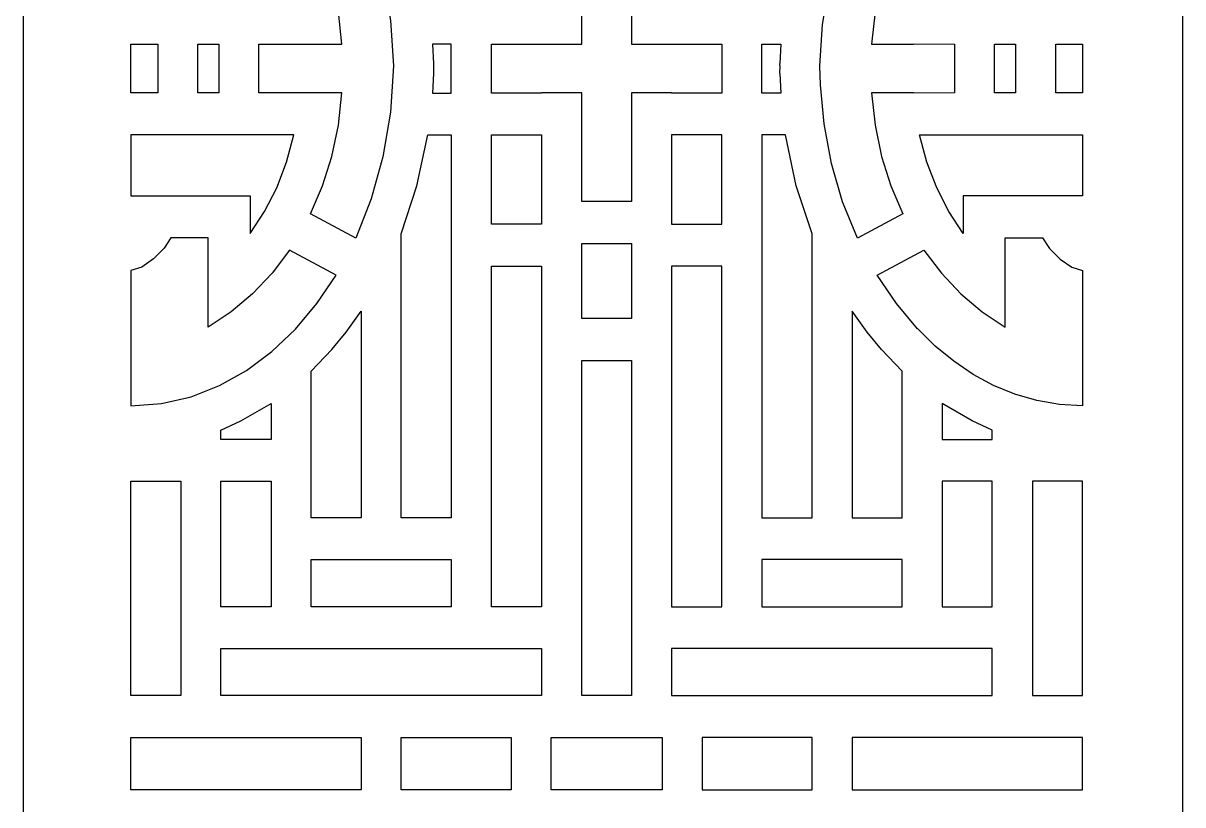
# Model space of a CAD drawing. Header units: centimetres. Extents: x -9.3 to 8.7, y -8.2 to 13.6.
# Drawn here: x 0.13 to 8.75, y -2.88 to 2.93 of the extents above; entities that cross this region are included whole.
import ezdxf

# ---------------------------------------------------------------- set-up
doc = ezdxf.new("R2010")
doc.units = ezdxf.units.CM
doc.header["$MEASUREMENT"] = 0
doc.layers.add('layer 1', color=7, linetype='Continuous')

msp = doc.modelspace()

# ---------------------------------------------------------------- linework, layer by layer
at = {"layer": 'layer 1', "color": 177}
for points, knots in [([(8.74546, 13.59895), (8.74546, 13.59895), (8.74546, 12.26156), (8.74546, 12.26156), (8.74546, 12.26156), (8.74546, 12.26156), (8.74546, 11.95036), (8.74546, 11.95036), (8.74546, 11.95036), (8.74546, 11.95036), (8.74546, 11.56136), (8.74546, 11.56136), (8.74546, 11.56136), (8.74546, 11.56136), (8.74546, 11.25016), (8.74546, 11.25016), (8.74546, 11.25016), (8.74546, 11.25016), (8.74546, 8.25796), (8.74546, 8.25796), (8.74546, 8.25796), (8.74546, 8.25796), (8.74546, 7.94675), (8.74546, 7.94675), (8.74546, 7.94675), (8.74546, 7.94675), (8.74546, 7.55775), (8.74546, 7.55775), (8.74546, 7.55775), (8.74546, 7.55775), (8.74546, 7.24655), (8.74546, 7.24655), (8.74546, 7.24655), (8.74546, 7.24655), (8.74546, -2.06965), (8.74546, -2.06965), (8.74546, -2.06965), (8.74546, -2.06965), (8.74546, -2.38085), (8.74546, -2.38085), (8.74546, -2.38085), (8.74546, -2.38085), (8.74546, -2.76985), (8.74546, -2.76985), (8.74546, -2.76985), (8.74546, -2.76985), (8.74546, -3.08105), (8.74546, -3.08105), (8.74546, -3.08105), (8.74546, -3.08105), (8.74546, -5.83635), (8.74546, -5.83635), (8.74546, -5.83635), (8.74546, -5.83635), (8.74546, -6.14755), (8.74546, -6.14755), (8.74546, -6.14755), (8.74546, -6.14755), (8.74546, -6.53656), (8.74546, -6.53656), (8.74546, -6.53656), (8.74546, -6.53656), (8.74546, -6.84776), (8.74546, -6.84776), (8.74546, -6.84776), (8.74546, -6.84776), (8.74546, -8.18514), (8.74546, -8.18514), (8.74546, -8.18514), (8.74546, -8.18514), (4.44342, -8.18514), (4.44342, -8.18514), (4.44342, -8.18514), (4.44342, -8.18514), (4.43558, -8.18514), (4.43558, -8.18514), (4.43558, -8.18514), (4.43558, -8.18514), (0.13354, -8.18514), (0.13354, -8.18514), (0.13354, -8.18514), (0.13354, -8.18514), (0.13354, -6.84776), (0.13354, -6.84776), (0.13354, -6.84776), (0.13354, -6.84776), (0.13354, -6.53656), (0.13354, -6.53656), (0.13354, -6.53656), (0.13354, -6.53656), (0.13354, -6.14755), (0.13354, -6.14755), (0.13354, -6.14755), (0.13354, -6.14755), (0.13354, -5.83635), (0.13354, -5.83635), (0.13354, -5.83635), (0.13354, -5.83635), (0.13354, -3.08105), (0.13354, -3.08105), (0.13354, -3.08105), (0.13354, -3.08105), (0.13354, -2.76985), (0.13354, -2.76985), (0.13354, -2.76985), (0.13354, -2.76985), (0.13354, -2.38085), (0.13354, -2.38085), (0.13354, -2.38085), (0.13354, -2.38085), (0.13354, -2.06965), (0.13354, -2.06965), (0.13354, -2.06965), (0.13354, -2.06965), (0.13354, 7.24655), (0.13354, 7.24655), (0.13354, 7.24655), (0.13354, 7.24655), (0.13354, 7.55775), (0.13354, 7.55775), (0.13354, 7.55775), (0.13354, 7.55775), (0.13354, 7.94675), (0.13354, 7.94675), (0.13354, 7.94675), (0.13354, 7.94675), (0.13354, 8.25796), (0.13354, 8.25796), (0.13354, 8.25796), (0.13354, 8.25796), (0.13354, 11.25016), (0.13354, 11.25016), (0.13354, 11.25016), (0.13354, 11.25016), (0.13354, 11.56136), (0.13354, 11.56136), (0.13354, 11.56136), (0.13354, 11.56136), (0.13354, 11.95036), (0.13354, 11.95036), (0.13354, 11.95036), (0.13354, 11.95036), (0.13354, 12.26156), (0.13354, 12.26156), (0.13354, 12.26156), (0.13354, 12.26156), (0.13354, 13.59895), (0.13354, 13.59895), (0.13354, 13.59895), (0.13354, 13.59895), (4.43558, 13.59895), (4.43558, 13.59895), (4.43558, 13.59895), (4.43558, 13.59895), (4.44342, 13.59895), (4.44342, 13.59895), (4.44342, 13.59895), (4.44342, 13.59895), (8.74546, 13.59895), (8.74546, 13.59895)], [0, 0, 0, 0, 0.0243902, 0.0243902, 0.0243902, 0.0243902, 0.0487805, 0.0487805, 0.0487805, 0.0487805, 0.0731707, 0.0731707, 0.0731707, 0.0731707, 0.097561, 0.097561, 0.097561, 0.097561, 0.1219512, 0.1219512, 0.1219512, 0.1219512, 0.1463415, 0.1463415, 0.1463415, 0.1463415, 0.1707317, 0.1707317, 0.1707317, 0.1707317, 0.195122, 0.195122, 0.195122, 0.195122, 0.2195122, 0.2195122, 0.2195122, 0.2195122, 0.2439024, 0.2439024, 0.2439024, 0.2439024, 0.2682927, 0.2682927, 0.2682927, 0.2682927, 0.2926829, 0.2926829, 0.2926829, 0.2926829, 0.3170732, 0.3170732, 0.3170732, 0.3170732, 0.3414634, 0.3414634, 0.3414634, 0.3414634, 0.3658537, 0.3658537, 0.3658537, 0.3658537, 0.3902439, 0.3902439, 0.3902439, 0.3902439, 0.4146341, 0.4146341, 0.4146341, 0.4146341, 0.4390244, 0.4390244, 0.4390244, 0.4390244, 0.4634146, 0.4634146, 0.4634146, 0.4634146, 0.4878049, 0.4878049, 0.4878049, 0.4878049, 0.5121951, 0.5121951, 0.5121951, 0.5121951, 0.5365854, 0.5365854, 0.5365854, 0.5365854, 0.5609756, 0.5609756, 0.5609756, 0.5609756, 0.5853659, 0.5853659, 0.5853659, 0.5853659, 0.6097561, 0.6097561, 0.6097561, 0.6097561, 0.6341463, 0.6341463, 0.6341463, 0.6341463, 0.6585366, 0.6585366, 0.6585366, 0.6585366, 0.6829268, 0.6829268, 0.6829268, 0.6829268, 0.7073171, 0.7073171, 0.7073171, 0.7073171, 0.7317073, 0.7317073, 0.7317073, 0.7317073, 0.7560976, 0.7560976, 0.7560976, 0.7560976, 0.7804878, 0.7804878, 0.7804878, 0.7804878, 0.804878, 0.804878, 0.804878, 0.804878, 0.8292683, 0.8292683, 0.8292683, 0.8292683, 0.8536585, 0.8536585, 0.8536585, 0.8536585, 0.8780488, 0.8780488, 0.8780488, 0.8780488, 0.902439, 0.902439, 0.902439, 0.902439, 0.9268293, 0.9268293, 0.9268293, 0.9268293, 0.9512195, 0.9512195, 0.9512195, 0.9512195, 1, 1, 1, 1]), ([(2.61324, 3.85407), (2.61324, 3.85407), (2.26742, 3.6689), (2.26742, 3.6689), (2.26742, 3.6689), (2.26742, 3.6689), (2.35611, 3.46118), (2.35611, 3.46118), (2.35611, 3.46118), (2.35611, 3.46118), (2.42535, 3.24139), (2.42535, 3.24139), (2.42535, 3.24139), (2.42535, 3.24139), (2.47398, 3.00994), (2.47398, 3.00994), (2.47398, 3.00994), (2.47398, 3.00994), (2.50004, 2.77031), (2.50004, 2.77031), (2.50004, 2.77031), (2.50004, 2.77031), (1.88386, 2.77031), (1.88386, 2.77031), (1.88386, 2.77031), (1.88386, 2.77031), (1.88386, 2.40659), (1.88386, 2.40659), (1.88386, 2.40659), (1.88386, 2.40659), (2.50004, 2.40659), (2.50004, 2.40659), (2.50004, 2.40659), (2.50004, 2.40659), (2.47398, 2.16658), (2.47398, 2.16658), (2.47398, 2.16658), (2.47398, 2.16658), (2.42535, 1.93551), (2.42535, 1.93551), (2.42535, 1.93551), (2.42535, 1.93551), (2.35611, 1.71573), (2.35611, 1.71573), (2.35611, 1.71573), (2.35611, 1.71573), (2.26742, 1.508), (2.26742, 1.508), (2.26742, 1.508), (2.26742, 1.508), (2.60274, 1.32867), (2.60274, 1.32867), (2.60274, 1.32867), (2.60274, 1.32867), (2.71788, 1.62081), (2.71788, 1.62081), (2.71788, 1.62081), (2.71788, 1.62081), (2.80463, 1.93357), (2.80463, 1.93357), (2.80463, 1.93357), (2.80463, 1.93357), (2.86026, 2.26305), (2.86026, 2.26305), (2.86026, 2.26305), (2.86026, 2.26305), (2.88321, 2.6081), (2.88321, 2.6081), (2.88321, 2.6081), (2.88321, 2.6081), (2.86142, 2.94497), (2.86142, 2.94497), (2.86142, 2.94497), (2.86142, 2.94497), (2.80735, 3.26629), (2.80735, 3.26629), (2.80735, 3.26629), (2.80735, 3.26629), (2.72411, 3.5701), (2.72411, 3.5701), (2.72411, 3.5701), (2.72411, 3.5701), (2.61324, 3.85407), (2.61324, 3.85407)], [0, 0, 0, 0, 0.0454545, 0.0454545, 0.0454545, 0.0454545, 0.0909091, 0.0909091, 0.0909091, 0.0909091, 0.1363636, 0.1363636, 0.1363636, 0.1363636, 0.1818182, 0.1818182, 0.1818182, 0.1818182, 0.2272727, 0.2272727, 0.2272727, 0.2272727, 0.2727273, 0.2727273, 0.2727273, 0.2727273, 0.3181818, 0.3181818, 0.3181818, 0.3181818, 0.3636364, 0.3636364, 0.3636364, 0.3636364, 0.4090909, 0.4090909, 0.4090909, 0.4090909, 0.4545455, 0.4545455, 0.4545455, 0.4545455, 0.5, 0.5, 0.5, 0.5, 0.5454545, 0.5454545, 0.5454545, 0.5454545, 0.5909091, 0.5909091, 0.5909091, 0.5909091, 0.6363636, 0.6363636, 0.6363636, 0.6363636, 0.6818182, 0.6818182, 0.6818182, 0.6818182, 0.7272727, 0.7272727, 0.7272727, 0.7272727, 0.7727273, 0.7727273, 0.7727273, 0.7727273, 0.8181818, 0.8181818, 0.8181818, 0.8181818, 0.8636364, 0.8636364, 0.8636364, 0.8636364, 0.9090909, 0.9090909, 0.9090909, 0.9090909, 1, 1, 1, 1]), ([(6.33054, 1.32867), (6.33054, 1.32867), (6.66625, 1.508), (6.66625, 1.508), (6.66625, 1.508), (6.66625, 1.508), (6.57755, 1.71573), (6.57755, 1.71573), (6.57755, 1.71573), (6.57755, 1.71573), (6.5087, 1.93551), (6.5087, 1.93551), (6.5087, 1.93551), (6.5087, 1.93551), (6.46008, 2.16658), (6.46008, 2.16658), (6.46008, 2.16658), (6.46008, 2.16658), (6.43401, 2.40659), (6.43401, 2.40659), (6.43401, 2.40659), (6.43401, 2.40659), (6.7456, 2.40659), (6.7456, 2.40659), (6.7456, 2.40659), (6.7456, 2.40659), (6.74599, 2.40504), (6.74599, 2.40504), (6.74599, 2.40504), (6.74599, 2.40504), (7.05019, 2.40659), (7.05019, 2.40659), (7.05019, 2.40659), (7.05019, 2.40659), (7.05019, 2.76992), (7.05019, 2.76992), (7.05019, 2.76992), (7.05019, 2.76992), (6.74599, 2.77148), (6.74599, 2.77148), (6.74599, 2.77148), (6.74599, 2.77148), (6.7456, 2.76992), (6.7456, 2.76992), (6.7456, 2.76992), (6.7456, 2.76992), (6.43401, 2.76992), (6.43401, 2.76992), (6.43401, 2.76992), (6.43401, 2.76992), (6.46008, 3.00994), (6.46008, 3.00994), (6.46008, 3.00994), (6.46008, 3.00994), (6.5087, 3.241), (6.5087, 3.241), (6.5087, 3.241), (6.5087, 3.241), (6.57755, 3.46079), (6.57755, 3.46079), (6.57755, 3.46079), (6.57755, 3.46079), (6.66625, 3.66852), (6.66625, 3.66852), (6.66625, 3.66852), (6.66625, 3.66852), (6.32509, 3.85096), (6.32509, 3.85096), (6.32509, 3.85096), (6.32509, 3.85096), (6.20839, 3.54559), (6.20839, 3.54559), (6.20839, 3.54559), (6.20839, 3.54559), (6.1232, 3.23167), (6.1232, 3.23167), (6.1232, 3.23167), (6.1232, 3.23167), (6.0703, 2.91657), (6.0703, 2.91657), (6.0703, 2.91657), (6.0703, 2.91657), (6.04968, 2.6081), (6.04968, 2.6081), (6.04968, 2.6081), (6.04968, 2.6081), (6.05474, 2.46689), (6.05474, 2.46689), (6.05474, 2.46689), (6.05474, 2.46689), (6.08313, 2.17747), (6.08313, 2.17747), (6.08313, 2.17747), (6.08313, 2.17747), (6.1372, 1.88378), (6.1372, 1.88378), (6.1372, 1.88378), (6.1372, 1.88378), (6.21889, 1.59747), (6.21889, 1.59747), (6.21889, 1.59747), (6.21889, 1.59747), (6.33054, 1.32867), (6.33054, 1.32867)], [0, 0, 0, 0, 0.037037, 0.037037, 0.037037, 0.037037, 0.0740741, 0.0740741, 0.0740741, 0.0740741, 0.1111111, 0.1111111, 0.1111111, 0.1111111, 0.1481481, 0.1481481, 0.1481481, 0.1481481, 0.1851852, 0.1851852, 0.1851852, 0.1851852, 0.2222222, 0.2222222, 0.2222222, 0.2222222, 0.2592593, 0.2592593, 0.2592593, 0.2592593, 0.2962963, 0.2962963, 0.2962963, 0.2962963, 0.3333333, 0.3333333, 0.3333333, 0.3333333, 0.3703704, 0.3703704, 0.3703704, 0.3703704, 0.4074074, 0.4074074, 0.4074074, 0.4074074, 0.4444444, 0.4444444, 0.4444444, 0.4444444, 0.4814815, 0.4814815, 0.4814815, 0.4814815, 0.5185185, 0.5185185, 0.5185185, 0.5185185, 0.5555556, 0.5555556, 0.5555556, 0.5555556, 0.5925926, 0.5925926, 0.5925926, 0.5925926, 0.6296296, 0.6296296, 0.6296296, 0.6296296, 0.6666667, 0.6666667, 0.6666667, 0.6666667, 0.7037037, 0.7037037, 0.7037037, 0.7037037, 0.7407407, 0.7407407, 0.7407407, 0.7407407, 0.7777778, 0.7777778, 0.7777778, 0.7777778, 0.8148148, 0.8148148, 0.8148148, 0.8148148, 0.8518519, 0.8518519, 0.8518519, 0.8518519, 0.8888889, 0.8888889, 0.8888889, 0.8888889, 0.9259259, 0.9259259, 0.9259259, 0.9259259, 1, 1, 1, 1]), ([(4.65122, 1.60058), (4.65122, 1.60058), (4.65122, 2.095), (4.65122, 2.095), (4.65122, 2.095), (4.65122, 2.095), (4.65044, 2.095), (4.65044, 2.095), (4.65044, 2.095), (4.65044, 2.095), (4.65044, 2.4062), (4.65044, 2.4062), (4.65044, 2.4062), (4.65044, 2.4062), (4.65122, 2.4062), (4.65122, 2.4062), (4.65122, 2.4062), (4.65122, 2.4062), (4.65122, 2.40659), (4.65122, 2.40659), (4.65122, 2.40659), (4.65122, 2.40659), (4.94919, 2.40659), (4.94919, 2.40659), (4.94919, 2.40659), (4.94919, 2.40659), (4.94919, 2.4062), (4.94919, 2.4062), (4.94919, 2.4062), (4.94919, 2.4062), (5.32186, 2.4062), (5.32186, 2.4062), (5.32186, 2.4062), (5.32186, 2.4062), (5.32186, 2.77031), (5.32186, 2.77031), (5.32186, 2.77031), (5.32186, 2.77031), (4.94919, 2.77031), (4.94919, 2.77031), (4.94919, 2.77031), (4.94919, 2.77031), (4.94919, 2.76992), (4.94919, 2.76992), (4.94919, 2.76992), (4.94919, 2.76992), (4.65122, 2.76992), (4.65122, 2.76992), (4.65122, 2.76992), (4.65122, 2.76992), (4.65122, 2.77031), (4.65122, 2.77031), (4.65122, 2.77031), (4.65122, 2.77031), (4.65044, 2.77031), (4.65044, 2.77031), (4.65044, 2.77031), (4.65044, 2.77031), (4.65044, 3.08151), (4.65044, 3.08151), (4.65044, 3.08151), (4.65044, 3.08151), (4.65122, 3.08151), (4.65122, 3.08151), (4.65122, 3.08151), (4.65122, 3.08151), (4.65122, 3.57593), (4.65122, 3.57593), (4.65122, 3.57593), (4.65122, 3.57593), (4.28167, 3.57593), (4.28167, 3.57593), (4.28167, 3.57593), (4.28167, 3.57593), (4.28167, 3.08151), (4.28167, 3.08151), (4.28167, 3.08151), (4.28167, 3.08151), (4.28245, 3.08151), (4.28245, 3.08151), (4.28245, 3.08151), (4.28245, 3.08151), (4.28245, 2.77031), (4.28245, 2.77031), (4.28245, 2.77031), (4.28245, 2.77031), (4.28167, 2.77031), (4.28167, 2.77031), (4.28167, 2.77031), (4.28167, 2.77031), (4.28167, 2.76992), (4.28167, 2.76992), (4.28167, 2.76992), (4.28167, 2.76992), (3.98369, 2.76992), (3.98369, 2.76992), (3.98369, 2.76992), (3.98369, 2.76992), (3.98369, 2.77031), (3.98369, 2.77031), (3.98369, 2.77031), (3.98369, 2.77031), (3.61103, 2.77031), (3.61103, 2.77031), (3.61103, 2.77031), (3.61103, 2.77031), (3.61103, 2.4062), (3.61103, 2.4062), (3.61103, 2.4062), (3.61103, 2.4062), (3.98369, 2.4062), (3.98369, 2.4062), (3.98369, 2.4062), (3.98369, 2.4062), (3.98369, 2.40659), (3.98369, 2.40659), (3.98369, 2.40659), (3.98369, 2.40659), (4.28167, 2.40659), (4.28167, 2.40659), (4.28167, 2.40659), (4.28167, 2.40659), (4.28167, 2.4062), (4.28167, 2.4062), (4.28167, 2.4062), (4.28167, 2.4062), (4.28245, 2.4062), (4.28245, 2.4062), (4.28245, 2.4062), (4.28245, 2.4062), (4.28245, 2.095), (4.28245, 2.095), (4.28245, 2.095), (4.28245, 2.095), (4.28167, 2.095), (4.28167, 2.095), (4.28167, 2.095), (4.28167, 2.095), (4.28167, 1.60058), (4.28167, 1.60058), (4.28167, 1.60058), (4.28167, 1.60058), (4.65122, 1.60058), (4.65122, 1.60058)], [0, 0, 0, 0, 0.027027, 0.027027, 0.027027, 0.027027, 0.0540541, 0.0540541, 0.0540541, 0.0540541, 0.0810811, 0.0810811, 0.0810811, 0.0810811, 0.1081081, 0.1081081, 0.1081081, 0.1081081, 0.1351351, 0.1351351, 0.1351351, 0.1351351, 0.1621622, 0.1621622, 0.1621622, 0.1621622, 0.1891892, 0.1891892, 0.1891892, 0.1891892, 0.2162162, 0.2162162, 0.2162162, 0.2162162, 0.2432432, 0.2432432, 0.2432432, 0.2432432, 0.2702703, 0.2702703, 0.2702703, 0.2702703, 0.2972973, 0.2972973, 0.2972973, 0.2972973, 0.3243243, 0.3243243, 0.3243243, 0.3243243, 0.3513514, 0.3513514, 0.3513514, 0.3513514, 0.3783784, 0.3783784, 0.3783784, 0.3783784, 0.4054054, 0.4054054, 0.4054054, 0.4054054, 0.4324324, 0.4324324, 0.4324324, 0.4324324, 0.4594595, 0.4594595, 0.4594595, 0.4594595, 0.4864865, 0.4864865, 0.4864865, 0.4864865, 0.5135135, 0.5135135, 0.5135135, 0.5135135, 0.5405405, 0.5405405, 0.5405405, 0.5405405, 0.5675676, 0.5675676, 0.5675676, 0.5675676, 0.5945946, 0.5945946, 0.5945946, 0.5945946, 0.6216216, 0.6216216, 0.6216216, 0.6216216, 0.6486486, 0.6486486, 0.6486486, 0.6486486, 0.6756757, 0.6756757, 0.6756757, 0.6756757, 0.7027027, 0.7027027, 0.7027027, 0.7027027, 0.7297297, 0.7297297, 0.7297297, 0.7297297, 0.7567568, 0.7567568, 0.7567568, 0.7567568, 0.7837838, 0.7837838, 0.7837838, 0.7837838, 0.8108108, 0.8108108, 0.8108108, 0.8108108, 0.8378378, 0.8378378, 0.8378378, 0.8378378, 0.8648649, 0.8648649, 0.8648649, 0.8648649, 0.8918919, 0.8918919, 0.8918919, 0.8918919, 0.9189189, 0.9189189, 0.9189189, 0.9189189, 0.9459459, 0.9459459, 0.9459459, 0.9459459, 1, 1, 1, 1]), ([(1.13231, 2.77031), (1.13231, 2.77031), (0.93197, 2.77031), (0.93197, 2.77031), (0.93197, 2.77031), (0.93197, 2.77031), (0.93197, 2.76992), (0.93197, 2.76992), (0.93197, 2.76992), (0.93197, 2.76992), (0.93197, 2.7248), (0.93197, 2.7248), (0.93197, 2.7248), (0.93197, 2.7248), (0.93197, 2.67928), (0.93197, 2.67928), (0.93197, 2.67928), (0.93197, 2.67928), (0.93197, 2.63377), (0.93197, 2.63377), (0.93197, 2.63377), (0.93197, 2.63377), (0.93197, 2.58787), (0.93197, 2.58787), (0.93197, 2.58787), (0.93197, 2.58787), (0.93197, 2.54274), (0.93197, 2.54274), (0.93197, 2.54274), (0.93197, 2.54274), (0.93197, 2.49723), (0.93197, 2.49723), (0.93197, 2.49723), (0.93197, 2.49723), (0.93197, 2.45172), (0.93197, 2.45172), (0.93197, 2.45172), (0.93197, 2.45172), (0.93197, 2.40659), (0.93197, 2.40659), (0.93197, 2.40659), (0.93197, 2.40659), (1.13231, 2.40659), (1.13231, 2.40659), (1.13231, 2.40659), (1.13231, 2.40659), (1.13231, 2.77031), (1.13231, 2.77031)], [0, 0, 0, 0, 0.0769231, 0.0769231, 0.0769231, 0.0769231, 0.1538462, 0.1538462, 0.1538462, 0.1538462, 0.2307692, 0.2307692, 0.2307692, 0.2307692, 0.3076923, 0.3076923, 0.3076923, 0.3076923, 0.3846154, 0.3846154, 0.3846154, 0.3846154, 0.4615385, 0.4615385, 0.4615385, 0.4615385, 0.5384615, 0.5384615, 0.5384615, 0.5384615, 0.6153846, 0.6153846, 0.6153846, 0.6153846, 0.6923077, 0.6923077, 0.6923077, 0.6923077, 0.7692308, 0.7692308, 0.7692308, 0.7692308, 0.8461538, 0.8461538, 0.8461538, 0.8461538, 1, 1, 1, 1]), ([(1.58589, 2.77031), (1.58589, 2.77031), (1.4299, 2.77031), (1.4299, 2.77031), (1.4299, 2.77031), (1.4299, 2.77031), (1.4299, 2.40659), (1.4299, 2.40659), (1.4299, 2.40659), (1.4299, 2.40659), (1.58589, 2.40659), (1.58589, 2.40659), (1.58589, 2.40659), (1.58589, 2.40659), (1.58589, 2.77031), (1.58589, 2.77031)], [0, 0, 0, 0, 0.2, 0.2, 0.2, 0.2, 0.4, 0.4, 0.4, 0.4, 0.6, 0.6, 0.6, 0.6, 1, 1, 1, 1]), ([(3.18002, 2.55169), (3.18002, 2.55169), (3.18157, 2.55169), (3.18157, 2.55169), (3.18157, 2.55169), (3.18157, 2.55169), (3.18118, 2.6081), (3.18118, 2.6081), (3.18118, 2.6081), (3.18118, 2.6081), (3.18157, 2.61588), (3.18157, 2.61588), (3.18157, 2.61588), (3.18157, 2.61588), (3.18157, 2.61627), (3.18157, 2.61627), (3.18157, 2.61627), (3.18157, 2.61627), (3.18157, 2.61704), (3.18157, 2.61704), (3.18157, 2.61704), (3.18157, 2.61704), (3.18157, 2.62482), (3.18157, 2.62482), (3.18157, 2.62482), (3.18157, 2.62482), (3.18002, 2.62482), (3.18002, 2.62482), (3.18002, 2.62482), (3.18002, 2.62482), (3.17301, 2.77031), (3.17301, 2.77031), (3.17301, 2.77031), (3.17301, 2.77031), (3.31305, 2.77031), (3.31305, 2.77031), (3.31305, 2.77031), (3.31305, 2.77031), (3.31305, 2.4062), (3.31305, 2.4062), (3.31305, 2.4062), (3.31305, 2.4062), (3.17301, 2.4062), (3.17301, 2.4062), (3.17301, 2.4062), (3.17301, 2.4062), (3.18002, 2.55169), (3.18002, 2.55169)], [0, 0, 0, 0, 0.0769231, 0.0769231, 0.0769231, 0.0769231, 0.1538462, 0.1538462, 0.1538462, 0.1538462, 0.2307692, 0.2307692, 0.2307692, 0.2307692, 0.3076923, 0.3076923, 0.3076923, 0.3076923, 0.3846154, 0.3846154, 0.3846154, 0.3846154, 0.4615385, 0.4615385, 0.4615385, 0.4615385, 0.5384615, 0.5384615, 0.5384615, 0.5384615, 0.6153846, 0.6153846, 0.6153846, 0.6153846, 0.6923077, 0.6923077, 0.6923077, 0.6923077, 0.7692308, 0.7692308, 0.7692308, 0.7692308, 0.8461538, 0.8461538, 0.8461538, 0.8461538, 1, 1, 1, 1]), ([(5.75287, 2.55169), (5.75287, 2.55169), (5.75131, 2.55169), (5.75131, 2.55169), (5.75131, 2.55169), (5.75131, 2.55169), (5.7517, 2.6081), (5.7517, 2.6081), (5.7517, 2.6081), (5.7517, 2.6081), (5.75131, 2.61588), (5.75131, 2.61588), (5.75131, 2.61588), (5.75131, 2.61588), (5.75131, 2.61627), (5.75131, 2.61627), (5.75131, 2.61627), (5.75131, 2.61627), (5.75131, 2.61704), (5.75131, 2.61704), (5.75131, 2.61704), (5.75131, 2.61704), (5.75131, 2.62482), (5.75131, 2.62482), (5.75131, 2.62482), (5.75131, 2.62482), (5.75287, 2.62482), (5.75287, 2.62482), (5.75287, 2.62482), (5.75287, 2.62482), (5.75987, 2.77031), (5.75987, 2.77031), (5.75987, 2.77031), (5.75987, 2.77031), (5.61983, 2.77031), (5.61983, 2.77031), (5.61983, 2.77031), (5.61983, 2.77031), (5.61983, 2.62599), (5.61983, 2.62599), (5.61983, 2.62599), (5.61983, 2.62599), (5.61983, 2.55091), (5.61983, 2.55091), (5.61983, 2.55091), (5.61983, 2.55091), (5.61983, 2.4062), (5.61983, 2.4062), (5.61983, 2.4062), (5.61983, 2.4062), (5.75987, 2.4062), (5.75987, 2.4062), (5.75987, 2.4062), (5.75987, 2.4062), (5.75287, 2.55169), (5.75287, 2.55169)], [0, 0, 0, 0, 0.0666667, 0.0666667, 0.0666667, 0.0666667, 0.1333333, 0.1333333, 0.1333333, 0.1333333, 0.2, 0.2, 0.2, 0.2, 0.2666667, 0.2666667, 0.2666667, 0.2666667, 0.3333333, 0.3333333, 0.3333333, 0.3333333, 0.4, 0.4, 0.4, 0.4, 0.4666667, 0.4666667, 0.4666667, 0.4666667, 0.5333333, 0.5333333, 0.5333333, 0.5333333, 0.6, 0.6, 0.6, 0.6, 0.6666667, 0.6666667, 0.6666667, 0.6666667, 0.7333333, 0.7333333, 0.7333333, 0.7333333, 0.8, 0.8, 0.8, 0.8, 0.8666667, 0.8666667, 0.8666667, 0.8666667, 1, 1, 1, 1]), ([(7.34778, 2.40659), (7.34778, 2.40659), (7.50416, 2.40659), (7.50416, 2.40659), (7.50416, 2.40659), (7.50416, 2.40659), (7.50416, 2.76992), (7.50416, 2.76992), (7.50416, 2.76992), (7.50416, 2.76992), (7.34778, 2.76992), (7.34778, 2.76992), (7.34778, 2.76992), (7.34778, 2.76992), (7.34778, 2.40659), (7.34778, 2.40659)], [0, 0, 0, 0, 0.2, 0.2, 0.2, 0.2, 0.4, 0.4, 0.4, 0.4, 0.6, 0.6, 0.6, 0.6, 1, 1, 1, 1]), ([(7.80174, 2.40659), (7.80174, 2.40659), (8.00091, 2.40659), (8.00091, 2.40659), (8.00091, 2.40659), (8.00091, 2.40659), (8.00091, 2.49762), (8.00091, 2.49762), (8.00091, 2.49762), (8.00091, 2.49762), (8.00091, 2.58787), (8.00091, 2.58787), (8.00091, 2.58787), (8.00091, 2.58787), (8.00091, 2.67928), (8.00091, 2.67928), (8.00091, 2.67928), (8.00091, 2.67928), (8.00091, 2.76992), (8.00091, 2.76992), (8.00091, 2.76992), (8.00091, 2.76992), (7.80174, 2.76992), (7.80174, 2.76992), (7.80174, 2.76992), (7.80174, 2.76992), (7.80174, 2.40659), (7.80174, 2.40659)], [0, 0, 0, 0, 0.125, 0.125, 0.125, 0.125, 0.25, 0.25, 0.25, 0.25, 0.375, 0.375, 0.375, 0.375, 0.5, 0.5, 0.5, 0.5, 0.625, 0.625, 0.625, 0.625, 0.75, 0.75, 0.75, 0.75, 1, 1, 1, 1]), ([(0.93197, 2.09539), (0.93197, 2.09539), (2.1441, 2.09578), (2.1441, 2.09578), (2.1441, 2.09578), (2.1441, 2.09578), (2.08926, 1.8935), (2.08926, 1.8935), (2.08926, 1.8935), (2.08926, 1.8935), (2.01612, 1.70289), (2.01612, 1.70289), (2.01612, 1.70289), (2.01612, 1.70289), (1.92588, 1.5255), (1.92588, 1.5255), (1.92588, 1.5255), (1.92588, 1.5255), (1.81968, 1.36251), (1.81968, 1.36251), (1.81968, 1.36251), (1.81968, 1.36251), (1.81968, 1.64259), (1.81968, 1.64259), (1.81968, 1.64259), (1.81968, 1.64259), (1.30269, 1.64259), (1.30269, 1.64259), (1.30269, 1.64259), (1.30269, 1.64259), (1.30269, 1.64259), (1.30269, 1.64259), (1.30269, 1.64259), (1.30269, 1.64259), (0.93197, 1.64221), (0.93197, 1.64221), (0.93197, 1.64221), (0.93197, 1.64221), (0.93197, 2.09539), (0.93197, 2.09539)], [0, 0, 0, 0, 0.0909091, 0.0909091, 0.0909091, 0.0909091, 0.1818182, 0.1818182, 0.1818182, 0.1818182, 0.2727273, 0.2727273, 0.2727273, 0.2727273, 0.3636364, 0.3636364, 0.3636364, 0.3636364, 0.4545455, 0.4545455, 0.4545455, 0.4545455, 0.5454545, 0.5454545, 0.5454545, 0.5454545, 0.6363636, 0.6363636, 0.6363636, 0.6363636, 0.7272727, 0.7272727, 0.7272727, 0.7272727, 0.8181818, 0.8181818, 0.8181818, 0.8181818, 1, 1, 1, 1]), ([(3.138, 2.095), (3.138, 2.095), (3.05787, 1.71612), (3.05787, 1.71612), (3.05787, 1.71612), (3.05787, 1.71612), (2.94039, 1.35979), (2.94039, 1.35979), (2.94039, 1.35979), (2.94039, 1.35979), (2.94039, -0.74821), (2.94039, -0.74821), (2.94039, -0.74821), (2.94039, -0.74821), (3.31305, -0.74821), (3.31305, -0.74821), (3.31305, -0.74821), (3.31305, -0.74821), (3.31305, 2.095), (3.31305, 2.095), (3.31305, 2.095), (3.31305, 2.095), (3.138, 2.095), (3.138, 2.095)], [0, 0, 0, 0, 0.1428571, 0.1428571, 0.1428571, 0.1428571, 0.2857143, 0.2857143, 0.2857143, 0.2857143, 0.4285714, 0.4285714, 0.4285714, 0.4285714, 0.5714286, 0.5714286, 0.5714286, 0.5714286, 0.7142857, 0.7142857, 0.7142857, 0.7142857, 1, 1, 1, 1]), ([(3.61103, 2.095), (3.61103, 2.095), (3.61103, 1.43137), (3.61103, 1.43137), (3.61103, 1.43137), (3.61103, 1.43137), (3.98369, 1.43137), (3.98369, 1.43137), (3.98369, 1.43137), (3.98369, 1.43137), (3.98369, 2.095), (3.98369, 2.095), (3.98369, 2.095), (3.98369, 2.095), (3.61103, 2.095), (3.61103, 2.095)], [0, 0, 0, 0, 0.2, 0.2, 0.2, 0.2, 0.4, 0.4, 0.4, 0.4, 0.6, 0.6, 0.6, 0.6, 1, 1, 1, 1]), ([(5.32186, 2.095), (5.32186, 2.095), (5.32186, 1.43137), (5.32186, 1.43137), (5.32186, 1.43137), (5.32186, 1.43137), (4.94919, 1.43137), (4.94919, 1.43137), (4.94919, 1.43137), (4.94919, 1.43137), (4.94919, 2.095), (4.94919, 2.095), (4.94919, 2.095), (4.94919, 2.095), (5.32186, 2.095), (5.32186, 2.095)], [0, 0, 0, 0, 0.2, 0.2, 0.2, 0.2, 0.4, 0.4, 0.4, 0.4, 0.6, 0.6, 0.6, 0.6, 1, 1, 1, 1]), ([(5.79488, 2.095), (5.79488, 2.095), (5.87502, 1.71612), (5.87502, 1.71612), (5.87502, 1.71612), (5.87502, 1.71612), (5.9925, 1.35979), (5.9925, 1.35979), (5.9925, 1.35979), (5.9925, 1.35979), (5.9925, -0.74821), (5.9925, -0.74821), (5.9925, -0.74821), (5.9925, -0.74821), (5.61983, -0.74821), (5.61983, -0.74821), (5.61983, -0.74821), (5.61983, -0.74821), (5.61983, 2.095), (5.61983, 2.095), (5.61983, 2.095), (5.61983, 2.095), (5.79488, 2.095), (5.79488, 2.095)], [0, 0, 0, 0, 0.1428571, 0.1428571, 0.1428571, 0.1428571, 0.2857143, 0.2857143, 0.2857143, 0.2857143, 0.4285714, 0.4285714, 0.4285714, 0.4285714, 0.5714286, 0.5714286, 0.5714286, 0.5714286, 0.7142857, 0.7142857, 0.7142857, 0.7142857, 1, 1, 1, 1]), ([(8.00091, 2.09539), (8.00091, 2.09539), (6.78995, 2.09578), (6.78995, 2.09578), (6.78995, 2.09578), (6.78995, 2.09578), (6.84441, 1.8935), (6.84441, 1.8935), (6.84441, 1.8935), (6.84441, 1.8935), (6.91793, 1.70289), (6.91793, 1.70289), (6.91793, 1.70289), (6.91793, 1.70289), (7.00818, 1.5255), (7.00818, 1.5255), (7.00818, 1.5255), (7.00818, 1.5255), (7.11438, 1.36251), (7.11438, 1.36251), (7.11438, 1.36251), (7.11438, 1.36251), (7.11438, 1.64259), (7.11438, 1.64259), (7.11438, 1.64259), (7.11438, 1.64259), (7.92739, 1.64259), (7.92739, 1.64259), (7.92739, 1.64259), (7.92739, 1.64259), (7.92739, 1.64221), (7.92739, 1.64221), (7.92739, 1.64221), (7.92739, 1.64221), (8.00091, 1.64221), (8.00091, 1.64221), (8.00091, 1.64221), (8.00091, 1.64221), (8.00091, 2.09539), (8.00091, 2.09539)], [0, 0, 0, 0, 0.0909091, 0.0909091, 0.0909091, 0.0909091, 0.1818182, 0.1818182, 0.1818182, 0.1818182, 0.2727273, 0.2727273, 0.2727273, 0.2727273, 0.3636364, 0.3636364, 0.3636364, 0.3636364, 0.4545455, 0.4545455, 0.4545455, 0.4545455, 0.5454545, 0.5454545, 0.5454545, 0.5454545, 0.6363636, 0.6363636, 0.6363636, 0.6363636, 0.7272727, 0.7272727, 0.7272727, 0.7272727, 0.8181818, 0.8181818, 0.8181818, 0.8181818, 1, 1, 1, 1]), ([(0.93197, 1.08827), (0.93197, 1.08827), (1.01483, 1.11355), (1.01483, 1.11355), (1.01483, 1.11355), (1.01483, 1.11355), (1.10236, 1.17385), (1.10236, 1.17385), (1.10236, 1.17385), (1.10236, 1.17385), (1.17938, 1.25281), (1.17938, 1.25281), (1.17938, 1.25281), (1.17938, 1.25281), (1.22956, 1.33139), (1.22956, 1.33139), (1.22956, 1.33139), (1.22956, 1.33139), (1.50848, 1.33139), (1.50848, 1.33139), (1.50848, 1.33139), (1.50848, 1.33139), (1.50848, 0.94434), (1.50848, 0.94434), (1.50848, 0.94434), (1.50848, 0.94434), (1.50848, 0.6662), (1.50848, 0.6662), (1.50848, 0.6662), (1.50848, 0.6662), (1.67886, 0.77979), (1.67886, 0.77979), (1.67886, 0.77979), (1.67886, 0.77979), (1.83718, 0.91399), (1.83718, 0.91399), (1.83718, 0.91399), (1.83718, 0.91399), (1.98189, 1.06765), (1.98189, 1.06765), (1.98189, 1.06765), (1.98189, 1.06765), (2.11143, 1.23803), (2.11143, 1.23803), (2.11143, 1.23803), (2.11143, 1.23803), (2.45725, 1.05326), (2.45725, 1.05326), (2.45725, 1.05326), (2.45725, 1.05326), (2.3141, 0.84203), (2.3141, 0.84203), (2.3141, 0.84203), (2.3141, 0.84203), (2.15461, 0.6522), (2.15461, 0.6522), (2.15461, 0.6522), (2.15461, 0.6522), (1.97995, 0.48648), (1.97995, 0.48648), (1.97995, 0.48648), (1.97995, 0.48648), (1.79167, 0.34605), (1.79167, 0.34605), (1.79167, 0.34605), (1.79167, 0.34605), (1.59133, 0.23363), (1.59133, 0.23363), (1.59133, 0.23363), (1.59133, 0.23363), (1.3805, 0.15077), (1.3805, 0.15077), (1.3805, 0.15077), (1.3805, 0.15077), (1.15993, 0.1002), (1.15993, 0.1002), (1.15993, 0.1002), (1.15993, 0.1002), (0.93197, 0.0827), (0.93197, 0.0827), (0.93197, 0.0827), (0.93197, 0.0827), (0.93197, 1.08827), (0.93197, 1.08827)], [0, 0, 0, 0, 0.0454545, 0.0454545, 0.0454545, 0.0454545, 0.0909091, 0.0909091, 0.0909091, 0.0909091, 0.1363636, 0.1363636, 0.1363636, 0.1363636, 0.1818182, 0.1818182, 0.1818182, 0.1818182, 0.2272727, 0.2272727, 0.2272727, 0.2272727, 0.2727273, 0.2727273, 0.2727273, 0.2727273, 0.3181818, 0.3181818, 0.3181818, 0.3181818, 0.3636364, 0.3636364, 0.3636364, 0.3636364, 0.4090909, 0.4090909, 0.4090909, 0.4090909, 0.4545455, 0.4545455, 0.4545455, 0.4545455, 0.5, 0.5, 0.5, 0.5, 0.5454545, 0.5454545, 0.5454545, 0.5454545, 0.5909091, 0.5909091, 0.5909091, 0.5909091, 0.6363636, 0.6363636, 0.6363636, 0.6363636, 0.6818182, 0.6818182, 0.6818182, 0.6818182, 0.7272727, 0.7272727, 0.7272727, 0.7272727, 0.7727273, 0.7727273, 0.7727273, 0.7727273, 0.8181818, 0.8181818, 0.8181818, 0.8181818, 0.8636364, 0.8636364, 0.8636364, 0.8636364, 0.9090909, 0.9090909, 0.9090909, 0.9090909, 1, 1, 1, 1]), ([(8.00091, 1.08827), (8.00091, 1.08827), (7.92116, 1.11277), (7.92116, 1.11277), (7.92116, 1.11277), (7.92116, 1.11277), (7.83364, 1.17346), (7.83364, 1.17346), (7.83364, 1.17346), (7.83364, 1.17346), (7.75545, 1.25243), (7.75545, 1.25243), (7.75545, 1.25243), (7.75545, 1.25243), (7.70449, 1.33139), (7.70449, 1.33139), (7.70449, 1.33139), (7.70449, 1.33139), (7.42558, 1.33139), (7.42558, 1.33139), (7.42558, 1.33139), (7.42558, 1.33139), (7.42558, 0.6662), (7.42558, 0.6662), (7.42558, 0.6662), (7.42558, 0.6662), (7.25519, 0.77979), (7.25519, 0.77979), (7.25519, 0.77979), (7.25519, 0.77979), (7.09687, 0.91399), (7.09687, 0.91399), (7.09687, 0.91399), (7.09687, 0.91399), (6.95216, 1.06765), (6.95216, 1.06765), (6.95216, 1.06765), (6.95216, 1.06765), (6.82224, 1.23803), (6.82224, 1.23803), (6.82224, 1.23803), (6.82224, 1.23803), (6.47564, 1.05326), (6.47564, 1.05326), (6.47564, 1.05326), (6.47564, 1.05326), (6.61801, 0.84281), (6.61801, 0.84281), (6.61801, 0.84281), (6.61801, 0.84281), (6.77633, 0.65414), (6.77633, 0.65414), (6.77633, 0.65414), (6.77633, 0.65414), (6.77672, 0.65375), (6.77672, 0.65375), (6.77672, 0.65375), (6.77672, 0.65375), (6.77711, 0.65375), (6.77711, 0.65375), (6.77711, 0.65375), (6.77711, 0.65375), (6.90665, 0.52616), (6.90665, 0.52616), (6.90665, 0.52616), (6.90665, 0.52616), (7.04436, 0.41335), (7.04436, 0.41335), (7.04436, 0.41335), (7.04436, 0.41335), (7.18906, 0.3161), (7.18906, 0.3161), (7.18906, 0.3161), (7.18906, 0.3161), (7.34077, 0.23402), (7.34077, 0.23402), (7.34077, 0.23402), (7.34077, 0.23402), (7.49832, 0.16906), (7.49832, 0.16906), (7.49832, 0.16906), (7.49832, 0.16906), (7.66131, 0.1216), (7.66131, 0.1216), (7.66131, 0.1216), (7.66131, 0.1216), (7.82897, 0.09242), (7.82897, 0.09242), (7.82897, 0.09242), (7.82897, 0.09242), (8.00091, 0.0827), (8.00091, 0.0827), (8.00091, 0.0827), (8.00091, 0.0827), (8.00091, 1.08827), (8.00091, 1.08827)], [0, 0, 0, 0, 0.04, 0.04, 0.04, 0.04, 0.08, 0.08, 0.08, 0.08, 0.12, 0.12, 0.12, 0.12, 0.16, 0.16, 0.16, 0.16, 0.2, 0.2, 0.2, 0.2, 0.24, 0.24, 0.24, 0.24, 0.28, 0.28, 0.28, 0.28, 0.32, 0.32, 0.32, 0.32, 0.36, 0.36, 0.36, 0.36, 0.4, 0.4, 0.4, 0.4, 0.44, 0.44, 0.44, 0.44, 0.48, 0.48, 0.48, 0.48, 0.52, 0.52, 0.52, 0.52, 0.56, 0.56, 0.56, 0.56, 0.6, 0.6, 0.6, 0.6, 0.64, 0.64, 0.64, 0.64, 0.68, 0.68, 0.68, 0.68, 0.72, 0.72, 0.72, 0.72, 0.76, 0.76, 0.76, 0.76, 0.8, 0.8, 0.8, 0.8, 0.84, 0.84, 0.84, 0.84, 0.88, 0.88, 0.88, 0.88, 0.92, 0.92, 0.92, 0.92, 1, 1, 1, 1]), ([(4.65122, 0.73116), (4.65122, 0.73116), (4.65122, 1.28938), (4.65122, 1.28938), (4.65122, 1.28938), (4.65122, 1.28938), (4.28167, 1.28938), (4.28167, 1.28938), (4.28167, 1.28938), (4.28167, 1.28938), (4.28167, 0.73116), (4.28167, 0.73116), (4.28167, 0.73116), (4.28167, 0.73116), (4.65122, 0.73116), (4.65122, 0.73116)], [0, 0, 0, 0, 0.2, 0.2, 0.2, 0.2, 0.4, 0.4, 0.4, 0.4, 0.6, 0.6, 0.6, 0.6, 1, 1, 1, 1]), ([(3.61103, 1.12017), (3.61103, 1.12017), (3.61103, -0.74821), (3.61103, -0.74821), (3.61103, -0.74821), (3.61103, -0.74821), (3.61103, -1.05941), (3.61103, -1.05941), (3.61103, -1.05941), (3.61103, -1.05941), (3.61103, -1.40912), (3.61103, -1.40912), (3.61103, -1.40912), (3.61103, -1.40912), (3.98369, -1.40912), (3.98369, -1.40912), (3.98369, -1.40912), (3.98369, -1.40912), (3.98369, 1.12017), (3.98369, 1.12017), (3.98369, 1.12017), (3.98369, 1.12017), (3.61103, 1.12017), (3.61103, 1.12017)], [0, 0, 0, 0, 0.1428571, 0.1428571, 0.1428571, 0.1428571, 0.2857143, 0.2857143, 0.2857143, 0.2857143, 0.4285714, 0.4285714, 0.4285714, 0.4285714, 0.5714286, 0.5714286, 0.5714286, 0.5714286, 0.7142857, 0.7142857, 0.7142857, 0.7142857, 1, 1, 1, 1]), ([(5.32186, 1.12017), (5.32186, 1.12017), (5.32186, -0.74821), (5.32186, -0.74821), (5.32186, -0.74821), (5.32186, -0.74821), (5.32186, -1.05941), (5.32186, -1.05941), (5.32186, -1.05941), (5.32186, -1.05941), (5.32186, -1.40912), (5.32186, -1.40912), (5.32186, -1.40912), (5.32186, -1.40912), (4.94919, -1.40912), (4.94919, -1.40912), (4.94919, -1.40912), (4.94919, -1.40912), (4.94919, 1.12017), (4.94919, 1.12017), (4.94919, 1.12017), (4.94919, 1.12017), (5.32186, 1.12017), (5.32186, 1.12017)], [0, 0, 0, 0, 0.1428571, 0.1428571, 0.1428571, 0.1428571, 0.2857143, 0.2857143, 0.2857143, 0.2857143, 0.4285714, 0.4285714, 0.4285714, 0.4285714, 0.5714286, 0.5714286, 0.5714286, 0.5714286, 0.7142857, 0.7142857, 0.7142857, 0.7142857, 1, 1, 1, 1]), ([(2.2717, 0.34061), (2.2717, 0.34061), (2.2717, -0.74821), (2.2717, -0.74821), (2.2717, -0.74821), (2.2717, -0.74821), (2.64242, -0.74821), (2.64242, -0.74821), (2.64242, -0.74821), (2.64242, -0.74821), (2.64242, 0.78562), (2.64242, 0.78562), (2.64242, 0.78562), (2.64242, 0.78562), (2.53233, 0.6308), (2.53233, 0.6308), (2.53233, 0.6308), (2.53233, 0.6308), (2.42496, 0.50087), (2.42496, 0.50087), (2.42496, 0.50087), (2.42496, 0.50087), (2.2717, 0.34061), (2.2717, 0.34061)], [0, 0, 0, 0, 0.1428571, 0.1428571, 0.1428571, 0.1428571, 0.2857143, 0.2857143, 0.2857143, 0.2857143, 0.4285714, 0.4285714, 0.4285714, 0.4285714, 0.5714286, 0.5714286, 0.5714286, 0.5714286, 0.7142857, 0.7142857, 0.7142857, 0.7142857, 1, 1, 1, 1]), ([(6.66119, 0.34061), (6.66119, 0.34061), (6.66119, -0.74821), (6.66119, -0.74821), (6.66119, -0.74821), (6.66119, -0.74821), (6.29047, -0.74821), (6.29047, -0.74821), (6.29047, -0.74821), (6.29047, -0.74821), (6.29047, 0.78562), (6.29047, 0.78562), (6.29047, 0.78562), (6.29047, 0.78562), (6.40056, 0.6308), (6.40056, 0.6308), (6.40056, 0.6308), (6.40056, 0.6308), (6.50792, 0.50087), (6.50792, 0.50087), (6.50792, 0.50087), (6.50792, 0.50087), (6.66119, 0.34061), (6.66119, 0.34061)], [0, 0, 0, 0, 0.1428571, 0.1428571, 0.1428571, 0.1428571, 0.2857143, 0.2857143, 0.2857143, 0.2857143, 0.4285714, 0.4285714, 0.4285714, 0.4285714, 0.5714286, 0.5714286, 0.5714286, 0.5714286, 0.7142857, 0.7142857, 0.7142857, 0.7142857, 1, 1, 1, 1]), ([(4.65122, -2.06965), (4.65122, -2.06965), (4.65122, -1.72033), (4.65122, -1.72033), (4.65122, -1.72033), (4.65122, -1.72033), (4.65044, -1.72033), (4.65044, -1.72033), (4.65044, -1.72033), (4.65044, -1.72033), (4.65044, -1.40912), (4.65044, -1.40912), (4.65044, -1.40912), (4.65044, -1.40912), (4.65122, -1.40912), (4.65122, -1.40912), (4.65122, -1.40912), (4.65122, -1.40912), (4.65122, 0.41996), (4.65122, 0.41996), (4.65122, 0.41996), (4.65122, 0.41996), (4.28167, 0.41996), (4.28167, 0.41996), (4.28167, 0.41996), (4.28167, 0.41996), (4.28167, -1.40912), (4.28167, -1.40912), (4.28167, -1.40912), (4.28167, -1.40912), (4.28245, -1.40912), (4.28245, -1.40912), (4.28245, -1.40912), (4.28245, -1.40912), (4.28245, -1.72033), (4.28245, -1.72033), (4.28245, -1.72033), (4.28245, -1.72033), (4.28167, -1.72033), (4.28167, -1.72033), (4.28167, -1.72033), (4.28167, -1.72033), (4.28167, -2.06965), (4.28167, -2.06965), (4.28167, -2.06965), (4.28167, -2.06965), (4.65122, -2.06965), (4.65122, -2.06965)], [0, 0, 0, 0, 0.0769231, 0.0769231, 0.0769231, 0.0769231, 0.1538462, 0.1538462, 0.1538462, 0.1538462, 0.2307692, 0.2307692, 0.2307692, 0.2307692, 0.3076923, 0.3076923, 0.3076923, 0.3076923, 0.3846154, 0.3846154, 0.3846154, 0.3846154, 0.4615385, 0.4615385, 0.4615385, 0.4615385, 0.5384615, 0.5384615, 0.5384615, 0.5384615, 0.6153846, 0.6153846, 0.6153846, 0.6153846, 0.6923077, 0.6923077, 0.6923077, 0.6923077, 0.7692308, 0.7692308, 0.7692308, 0.7692308, 0.8461538, 0.8461538, 0.8461538, 0.8461538, 1, 1, 1, 1]), ([(1.60223, -0.09819), (1.60223, -0.09819), (1.60223, -0.16665), (1.60223, -0.16665), (1.60223, -0.16665), (1.60223, -0.16665), (1.97411, -0.16665), (1.97411, -0.16665), (1.97411, -0.16665), (1.97411, -0.16665), (1.97411, 0.1002), (1.97411, 0.1002), (1.97411, 0.1002), (1.97411, 0.1002), (1.75082, -0.02817), (1.75082, -0.02817), (1.75082, -0.02817), (1.75082, -0.02817), (1.60223, -0.09819), (1.60223, -0.09819)], [0, 0, 0, 0, 0.1666667, 0.1666667, 0.1666667, 0.1666667, 0.3333333, 0.3333333, 0.3333333, 0.3333333, 0.5, 0.5, 0.5, 0.5, 0.6666667, 0.6666667, 0.6666667, 0.6666667, 1, 1, 1, 1]), ([(7.33066, -0.09819), (7.33066, -0.09819), (7.33066, -0.16665), (7.33066, -0.16665), (7.33066, -0.16665), (7.33066, -0.16665), (6.95878, -0.16665), (6.95878, -0.16665), (6.95878, -0.16665), (6.95878, -0.16665), (6.95878, 0.1002), (6.95878, 0.1002), (6.95878, 0.1002), (6.95878, 0.1002), (7.18206, -0.02817), (7.18206, -0.02817), (7.18206, -0.02817), (7.18206, -0.02817), (7.33066, -0.09819), (7.33066, -0.09819)], [0, 0, 0, 0, 0.1666667, 0.1666667, 0.1666667, 0.1666667, 0.3333333, 0.3333333, 0.3333333, 0.3333333, 0.5, 0.5, 0.5, 0.5, 0.6666667, 0.6666667, 0.6666667, 0.6666667, 1, 1, 1, 1]), ([(0.93197, -0.47785), (0.93197, -0.47785), (0.93197, -2.06965), (0.93197, -2.06965), (0.93197, -2.06965), (0.93197, -2.06965), (1.30425, -2.06965), (1.30425, -2.06965), (1.30425, -2.06965), (1.30425, -2.06965), (1.30425, -0.47785), (1.30425, -0.47785), (1.30425, -0.47785), (1.30425, -0.47785), (0.93197, -0.47785), (0.93197, -0.47785)], [0, 0, 0, 0, 0.2, 0.2, 0.2, 0.2, 0.4, 0.4, 0.4, 0.4, 0.6, 0.6, 0.6, 0.6, 1, 1, 1, 1]), ([(1.60223, -0.47785), (1.60223, -0.47785), (1.60223, -1.40912), (1.60223, -1.40912), (1.60223, -1.40912), (1.60223, -1.40912), (1.97411, -1.40912), (1.97411, -1.40912), (1.97411, -1.40912), (1.97411, -1.40912), (1.97411, -0.47785), (1.97411, -0.47785), (1.97411, -0.47785), (1.97411, -0.47785), (1.60223, -0.47785), (1.60223, -0.47785)], [0, 0, 0, 0, 0.2, 0.2, 0.2, 0.2, 0.4, 0.4, 0.4, 0.4, 0.6, 0.6, 0.6, 0.6, 1, 1, 1, 1]), ([(7.33066, -0.47785), (7.33066, -0.47785), (7.33066, -1.40912), (7.33066, -1.40912), (7.33066, -1.40912), (7.33066, -1.40912), (6.95878, -1.40912), (6.95878, -1.40912), (6.95878, -1.40912), (6.95878, -1.40912), (6.95878, -0.47785), (6.95878, -0.47785), (6.95878, -0.47785), (6.95878, -0.47785), (7.33066, -0.47785), (7.33066, -0.47785)], [0, 0, 0, 0, 0.2, 0.2, 0.2, 0.2, 0.4, 0.4, 0.4, 0.4, 0.6, 0.6, 0.6, 0.6, 1, 1, 1, 1]), ([(8.00091, -0.47785), (8.00091, -0.47785), (8.00091, -2.06965), (8.00091, -2.06965), (8.00091, -2.06965), (8.00091, -2.06965), (7.62864, -2.06965), (7.62864, -2.06965), (7.62864, -2.06965), (7.62864, -2.06965), (7.62864, -0.47785), (7.62864, -0.47785), (7.62864, -0.47785), (7.62864, -0.47785), (8.00091, -0.47785), (8.00091, -0.47785)], [0, 0, 0, 0, 0.2, 0.2, 0.2, 0.2, 0.4, 0.4, 0.4, 0.4, 0.6, 0.6, 0.6, 0.6, 1, 1, 1, 1]), ([(2.2717, -1.05941), (2.2717, -1.05941), (2.2717, -1.40912), (2.2717, -1.40912), (2.2717, -1.40912), (2.2717, -1.40912), (3.31305, -1.40912), (3.31305, -1.40912), (3.31305, -1.40912), (3.31305, -1.40912), (3.31305, -1.05941), (3.31305, -1.05941), (3.31305, -1.05941), (3.31305, -1.05941), (2.2717, -1.05941), (2.2717, -1.05941)], [0, 0, 0, 0, 0.2, 0.2, 0.2, 0.2, 0.4, 0.4, 0.4, 0.4, 0.6, 0.6, 0.6, 0.6, 1, 1, 1, 1]), ([(6.66119, -1.05941), (6.66119, -1.05941), (6.66119, -1.40912), (6.66119, -1.40912), (6.66119, -1.40912), (6.66119, -1.40912), (5.61983, -1.40912), (5.61983, -1.40912), (5.61983, -1.40912), (5.61983, -1.40912), (5.61983, -1.05941), (5.61983, -1.05941), (5.61983, -1.05941), (5.61983, -1.05941), (6.66119, -1.05941), (6.66119, -1.05941)], [0, 0, 0, 0, 0.2, 0.2, 0.2, 0.2, 0.4, 0.4, 0.4, 0.4, 0.6, 0.6, 0.6, 0.6, 1, 1, 1, 1]), ([(1.60223, -1.72033), (1.60223, -1.72033), (1.60223, -2.06965), (1.60223, -2.06965), (1.60223, -2.06965), (1.60223, -2.06965), (3.98369, -2.06965), (3.98369, -2.06965), (3.98369, -2.06965), (3.98369, -2.06965), (3.98369, -1.72033), (3.98369, -1.72033), (3.98369, -1.72033), (3.98369, -1.72033), (1.60223, -1.72033), (1.60223, -1.72033)], [0, 0, 0, 0, 0.2, 0.2, 0.2, 0.2, 0.4, 0.4, 0.4, 0.4, 0.6, 0.6, 0.6, 0.6, 1, 1, 1, 1]), ([(7.33066, -1.72033), (7.33066, -1.72033), (7.33066, -2.06965), (7.33066, -2.06965), (7.33066, -2.06965), (7.33066, -2.06965), (4.94919, -2.06965), (4.94919, -2.06965), (4.94919, -2.06965), (4.94919, -2.06965), (4.94919, -1.72033), (4.94919, -1.72033), (4.94919, -1.72033), (4.94919, -1.72033), (7.33066, -1.72033), (7.33066, -1.72033)], [0, 0, 0, 0, 0.2, 0.2, 0.2, 0.2, 0.4, 0.4, 0.4, 0.4, 0.6, 0.6, 0.6, 0.6, 1, 1, 1, 1]), ([(0.93197, -2.38085), (0.93197, -2.38085), (0.93197, -2.76985), (0.93197, -2.76985), (0.93197, -2.76985), (0.93197, -2.76985), (2.64242, -2.76985), (2.64242, -2.76985), (2.64242, -2.76985), (2.64242, -2.76985), (2.64242, -2.38085), (2.64242, -2.38085), (2.64242, -2.38085), (2.64242, -2.38085), (0.93197, -2.38085), (0.93197, -2.38085)], [0, 0, 0, 0, 0.2, 0.2, 0.2, 0.2, 0.4, 0.4, 0.4, 0.4, 0.6, 0.6, 0.6, 0.6, 1, 1, 1, 1]), ([(2.94039, -2.38085), (2.94039, -2.38085), (2.94039, -2.76985), (2.94039, -2.76985), (2.94039, -2.76985), (2.94039, -2.76985), (3.75652, -2.76985), (3.75652, -2.76985), (3.75652, -2.76985), (3.75652, -2.76985), (3.75652, -2.38085), (3.75652, -2.38085), (3.75652, -2.38085), (3.75652, -2.38085), (2.94039, -2.38085), (2.94039, -2.38085)], [0, 0, 0, 0, 0.2, 0.2, 0.2, 0.2, 0.4, 0.4, 0.4, 0.4, 0.6, 0.6, 0.6, 0.6, 1, 1, 1, 1]), ([(4.8784, -2.76985), (4.8784, -2.76985), (4.8784, -2.38085), (4.8784, -2.38085), (4.8784, -2.38085), (4.8784, -2.38085), (4.05449, -2.38085), (4.05449, -2.38085), (4.05449, -2.38085), (4.05449, -2.38085), (4.05449, -2.76985), (4.05449, -2.76985), (4.05449, -2.76985), (4.05449, -2.76985), (4.8784, -2.76985), (4.8784, -2.76985)], [0, 0, 0, 0, 0.2, 0.2, 0.2, 0.2, 0.4, 0.4, 0.4, 0.4, 0.6, 0.6, 0.6, 0.6, 1, 1, 1, 1]), ([(5.9925, -2.38085), (5.9925, -2.38085), (5.9925, -2.76985), (5.9925, -2.76985), (5.9925, -2.76985), (5.9925, -2.76985), (5.17637, -2.76985), (5.17637, -2.76985), (5.17637, -2.76985), (5.17637, -2.76985), (5.17637, -2.38085), (5.17637, -2.38085), (5.17637, -2.38085), (5.17637, -2.38085), (5.9925, -2.38085), (5.9925, -2.38085)], [0, 0, 0, 0, 0.2, 0.2, 0.2, 0.2, 0.4, 0.4, 0.4, 0.4, 0.6, 0.6, 0.6, 0.6, 1, 1, 1, 1]), ([(8.00091, -2.38085), (8.00091, -2.38085), (8.00091, -2.76985), (8.00091, -2.76985), (8.00091, -2.76985), (8.00091, -2.76985), (6.29047, -2.76985), (6.29047, -2.76985), (6.29047, -2.76985), (6.29047, -2.76985), (6.29047, -2.38085), (6.29047, -2.38085), (6.29047, -2.38085), (6.29047, -2.38085), (8.00091, -2.38085), (8.00091, -2.38085)], [0, 0, 0, 0, 0.2, 0.2, 0.2, 0.2, 0.4, 0.4, 0.4, 0.4, 0.6, 0.6, 0.6, 0.6, 1, 1, 1, 1])]:
    msp.add_open_spline(points, degree=3, knots=knots, dxfattribs=at)

doc.saveas('drawing.dxf')
